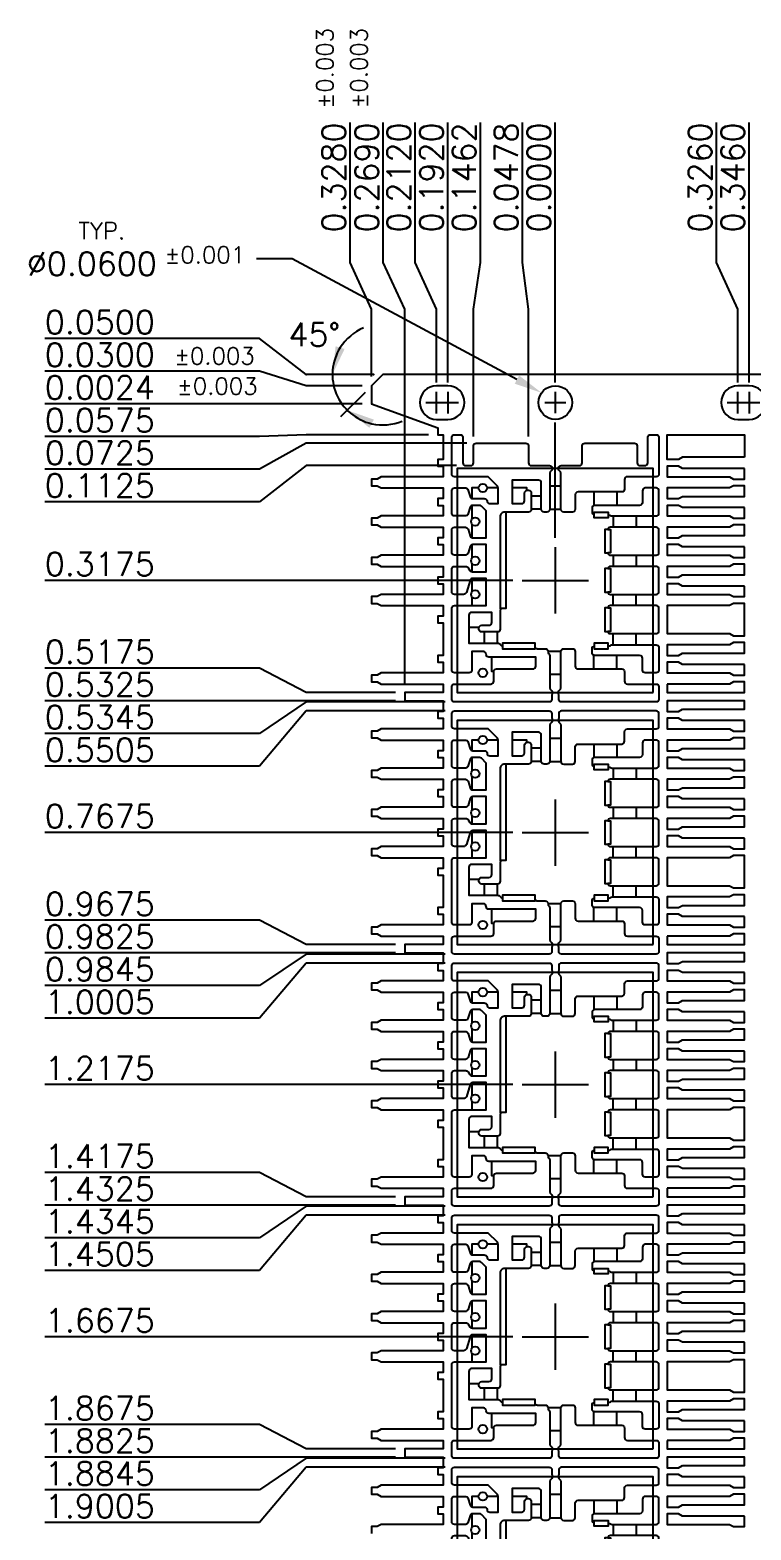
# Model space of a CAD drawing. Extents: x 32 to 268, y 59 to 388.
# Drawn here: x 40.7 to 118, y 227.4 to 388 of the extents above; entities that cross this region are included whole.
import ezdxf
from ezdxf.enums import TextEntityAlignment as Align
from ezdxf.lldxf.tags import DXFTag

# ---------------------------------------------------------------- set-up
doc = ezdxf.new("R2010")
doc.units = 0
doc.header["$LTSCALE"] = 8
doc.header["$MEASUREMENT"] = 0
for name, color, linetype in [('CEN', 2, 'CENTER'), ('COIN-LINE', 4, 'Continuous'), ('DIM', 7, 'Continuous'), ('LF-LINE', 1, 'Continuous'), ('PKG-OUT', 3, 'HIDDEN')]:
    doc.layers.add(name, color=color, linetype=linetype)
doc.styles.add('SIMPLEX', font='SIMPLEX.shx', dxfattribs={"height": 3})
tags = doc.linetypes.add('CENTER', pattern=[2, 1.25, -0.25, 0.25, -0.25]).pattern_tags.tags
tags[10:11] = [DXFTag(74, 4), DXFTag(75, 0), DXFTag(340, '0'), DXFTag(46, 1.0), DXFTag(50, 0.0), DXFTag(44, 0.0), DXFTag(45, 0.0)]
tags[8:9] = [DXFTag(74, 4), DXFTag(75, 0), DXFTag(340, '0'), DXFTag(46, 1.0), DXFTag(50, 0.0), DXFTag(44, 0.0), DXFTag(45, 0.0)]
tags[6:7] = [DXFTag(74, 4), DXFTag(75, 0), DXFTag(340, '0'), DXFTag(46, 1.0), DXFTag(50, 0.0), DXFTag(44, 0.0), DXFTag(45, 0.0)]
tags[4:5] = [DXFTag(74, 4), DXFTag(75, 0), DXFTag(340, '0'), DXFTag(46, 1.0), DXFTag(50, 0.0), DXFTag(44, 0.0), DXFTag(45, 0.0)]
tags = doc.linetypes.add('HIDDEN', pattern=[0.375, 0.25, -0.125]).pattern_tags.tags
tags[6:7] = [DXFTag(74, 4), DXFTag(75, 0), DXFTag(340, '0'), DXFTag(46, 1.0), DXFTag(50, 0.0), DXFTag(44, 0.0), DXFTag(45, 0.0)]
tags[4:5] = [DXFTag(74, 4), DXFTag(75, 0), DXFTag(340, '0'), DXFTag(46, 1.0), DXFTag(50, 0.0), DXFTag(44, 0.0), DXFTag(45, 0.0)]

# ---------------------------------------------------------------- blocks, each defined once
blk = doc.blocks.new('INT1')
for p, q in [((0.01, 0.1681), (-0.01, 0.1681)), ((-0.025, 0.1505), (-0.043, 0.1505)), ((0.0685, 0.158), (0.0685, 0.1336)), ((0.1096, 0.158), (0.1096, 0.134)), ((-0.025, 0.127), (-0.043, 0.127)), ((-0.01, 0.127), (0.01, 0.127)), ((0.1035, 0.115), (0.1035, 0.095)), ((0.1446, 0.115), (0.1446, 0.095)), ((0.1035, 0.045), (0.1035, 0.025)), ((0.1446, 0.045), (0.1446, 0.025)), ((0.1035, -0.045), (0.1035, -0.025)), ((0.1446, -0.045), (0.1446, -0.025)), ((-0.127, -0.092), (-0.127, -0.112)), ((-0.1035, -0.112), (-0.1035, -0.092)), ((0.1035, -0.115), (0.1035, -0.095)), ((0.1446, -0.115), (0.1446, -0.095)), ((-0.1235, -0.132), (-0.1235, -0.132)), ((0.01, -0.127), (-0.013, -0.127)), ((0.0685, -0.158), (0.0685, -0.1336)), ((0.1096, -0.158), (0.1096, -0.134)), ((0.01, -0.1681), (-0.01, -0.1681))]:
    blk.add_line(p, q)
for points in [[(-0.048, 0.122), (-0.0905, 0.122, 0.414214), (-0.0985, 0.114), (-0.0985, -0.05), (-0.096, -0.05, 0.267949), (-0.0985, -0.0543), (-0.0985, -0.087, -0.414214), (-0.1035, -0.092), (-0.1315, -0.092, -0.414214), (-0.1365, -0.087), (-0.1365, -0.085, -0.414214), (-0.1315, -0.08), (-0.1185, -0.08, 0.414214), (-0.1135, -0.075), (-0.1135, -0.057), (-0.1495, -0.057, 0.414214), (-0.1545, -0.062), (-0.1545, -0.112), (-0.1028, -0.112, -0.267949), (-0.0985, -0.1145, 0.250321), (-0.0945, -0.117), (-0.0945, -0.122), (-0.036, -0.122), (-0.036, -0.1195, 0.267949), (-0.0317, -0.122), (-0.018, -0.122, -0.414214), (-0.013, -0.127), (-0.013, -0.1299, -0.298217), (-0.01, -0.1345), (-0.01, -0.1915, 0.261728), (-0.0076, -0.1957, -0.3726), (-0.0056, -0.202, 0.101021), (-0.006, -0.2039), (-0.006, -0.212, -0.414214), (-0.011, -0.217), (-0.18, -0.217, -0.414214), (-0.185, -0.212), (-0.185, -0.19, -0.414214), (-0.18, -0.185), (-0.115, -0.185, 0.414214), (-0.11, -0.18), (-0.11, -0.163, -0.414214), (-0.105, -0.158), (-0.04, -0.158, 0.414214), (-0.035, -0.153), (-0.035, -0.137), (-0.1185, -0.137, -0.414214), (-0.1235, -0.132, 0.414214), (-0.1285, -0.127), (-0.149, -0.127), (-0.149, -0.16, -0.414214), (-0.154, -0.165), (-0.18, -0.165, -0.414214), (-0.185, -0.16), (-0.185, -0.05, -0.414214), (-0.18, -0.045), (-0.1235, -0.045), (-0.1235, 0.0035), (-0.1473, 0.0035, 0.32721), (-0.1521, 0), (-0.1589, -0.0215, -0.32721), (-0.1637, -0.025), (-0.18, -0.025, -0.414214), (-0.185, -0.02), (-0.185, 0.02, -0.414214), (-0.18, 0.025), (-0.1598, 0.025, -0.257335), (-0.1555, 0.0227), (-0.1525, 0.0178, 0.257335), (-0.1482, 0.0155), (-0.1235, 0.0155), (-0.1235, 0.064), (-0.1473, 0.064, 0.32721), (-0.1521, 0.0605), (-0.1559, 0.0485, -0.32721), (-0.1607, 0.045), (-0.18, 0.045, -0.414214), (-0.185, 0.05), (-0.185, 0.09, -0.414214), (-0.18, 0.095), (-0.1607, 0.095, -0.32721), (-0.1559, 0.0915), (-0.1521, 0.0795, 0.32721), (-0.1473, 0.076), (-0.1235, 0.076), (-0.1235, 0.124), (-0.132, 0.1325, 0.198912), (-0.1356, 0.134), (-0.1473, 0.134, 0.32721), (-0.1521, 0.1305), (-0.1561, 0.1178, -0.32721), (-0.1599, 0.115), (-0.18, 0.115, -0.414214), (-0.185, 0.12), (-0.185, 0.16, -0.414214), (-0.18, 0.165), (-0.1599, 0.165, -0.32721), (-0.1561, 0.1622), (-0.1521, 0.1495, 0.32721), (-0.1473, 0.146), (-0.127, 0.146, -0.38517), (-0.122, 0.1415, 0.38517), (-0.117, 0.137), (-0.102, 0.137), (-0.102, 0.1649, 0.198912), (-0.1035, 0.1685), (-0.12, 0.185), (-0.18, 0.185, -0.414214), (-0.185, 0.19), (-0.185, 0.255, -0.414214), (-0.18, 0.26), (-0.17, 0.26, -0.414214), (-0.165, 0.255), (-0.165, 0.21, 0.414214), (-0.16, 0.205), (-0.1512, 0.205, 0.414214), (-0.1462, 0.21), (-0.1462, 0.24, -0.414214), (-0.1412, 0.245), (-0.0528, 0.245, -0.414214), (-0.0478, 0.24), (-0.0478, 0.21, 0.414214), (-0.0428, 0.205), (-0.0102, 0.205, -0.758132), (-0.0076, 0.1957, 0.261728), (-0.01, 0.1915), (-0.01, 0.127, -0.414214), (-0.015, 0.122), (-0.02, 0.122, -0.414214), (-0.025, 0.127), (-0.025, 0.174, 0.414214), (-0.03, 0.179), (-0.077, 0.179), (-0.077, 0.137), (-0.06, 0.137, 0.414214), (-0.055, 0.142), (-0.055, 0.156, -0.414214), (-0.05, 0.161), (-0.048, 0.161, -0.414214), (-0.043, 0.156), (-0.043, 0.127, -0.414214)], [(0.1606, 0.165, 0.414214), (0.1556, 0.16), (0.1556, 0.139, -0.414214), (0.1506, 0.134), (0.0705, 0.134, 0.414214), (0.0655, 0.129), (0.0655, 0.122, 0.356394), (0.0695, 0.1171), (0.0695, 0.122), (0.0945, 0.122), (0.0945, 0.117), (0.0955, 0.117, -0.162278), (0.0985, 0.116, 0.162278), (0.1015, 0.115), (0.18, 0.115, 0.414214), (0.185, 0.12), (0.185, 0.16, 0.414214), (0.18, 0.165)], [(0.0984, 0.095, 0.356394), (0.0935, 0.091), (0.0985, 0.091), (0.0985, 0.049), (0.0935, 0.049, 0.356394), (0.0984, 0.045), (0.18, 0.045, 0.414214), (0.185, 0.05), (0.185, 0.09, 0.414214), (0.18, 0.095)], [(0.0984, 0.025, 0.356394), (0.0935, 0.021), (0.0985, 0.021), (0.0985, -0.021), (0.0935, -0.021, 0.356394), (0.0984, -0.025), (0.18, -0.025, 0.414214), (0.185, -0.02), (0.185, 0.02, 0.414214), (0.18, 0.025)], [(0.0984, -0.045, 0.356394), (0.0935, -0.049), (0.0985, -0.049), (0.0985, -0.091), (0.0935, -0.091, 0.356394), (0.0984, -0.095), (0.18, -0.095, 0.414214), (0.185, -0.09), (0.185, -0.05, 0.414214), (0.18, -0.045)], [(0.1606, -0.165, -0.414214), (0.1556, -0.16), (0.1556, -0.139, 0.414214), (0.1506, -0.134), (0.0705, -0.134, -0.414214), (0.0655, -0.129), (0.0655, -0.122, -0.356394), (0.0695, -0.1171), (0.0695, -0.122), (0.0945, -0.122), (0.0945, -0.117), (0.0955, -0.117, 0.162278), (0.0985, -0.116, -0.162278), (0.1015, -0.115), (0.18, -0.115, -0.414214), (0.185, -0.12), (0.185, -0.16, -0.414214), (0.18, -0.165)]]:
    blk.add_lwpolyline(points, format="xyb", close=True)
for points in [[(0.0076, 0.1957, -0.758132), (0.0102, 0.205), (0.0428, 0.205, 0.414214), (0.0478, 0.21), (0.0478, 0.24, -0.414214), (0.0528, 0.245), (0.1412, 0.245, -0.414214), (0.1462, 0.24), (0.1462, 0.21, 0.414214), (0.1512, 0.205), (0.16, 0.205, 0.414214), (0.165, 0.21), (0.165, 0.255, -0.414214), (0.17, 0.26), (0.18, 0.26, -0.414214), (0.185, 0.255), (0.185, 0.19, -0.414214), (0.18, 0.185), (0.1286, 0.185, 0.414214), (0.1236, 0.18), (0.1236, 0.163, -0.414214), (0.1186, 0.158), (0.0405, 0.158, 0.414214), (0.0355, 0.153), (0.0355, 0.127, -0.414214), (0.0305, 0.122), (0.015, 0.122, -0.414214), (0.01, 0.127), (0.01, 0.1915, 0.261728), (0.0076, 0.1957)], [(0.0076, -0.1957, 0.261728), (0.01, -0.1915), (0.01, -0.127, -0.414214), (0.015, -0.122), (0.0305, -0.122, -0.414214), (0.0355, -0.127), (0.0355, -0.153, 0.414214), (0.0405, -0.158), (0.1186, -0.158, -0.414214), (0.1236, -0.163), (0.1236, -0.18, 0.414214), (0.1286, -0.185), (0.18, -0.185, -0.414214), (0.185, -0.19), (0.185, -0.212, -0.414214), (0.18, -0.217), (0.011, -0.217, -0.414214), (0.006, -0.212), (0.006, -0.2039, 0.101021), (0.0056, -0.202, -0.3726), (0.0076, -0.1957)]]:
    blk.add_lwpolyline(points, format="xyb")
for centre in [(-0.1295, 0.165), (-0.143, 0.105), (-0.143, 0.035), (-0.143, -0.025), (-0.1295, -0.165)]:
    blk.add_circle(centre, 0.0075)
at = {"layer": 'COIN-LINE'}
for p, q in [((-0.149, 0.1337), (-0.149, 0.1095)), ((-0.149, 0.1005), (-0.149, 0.0763)), ((-0.149, 0.0637), (-0.149, 0.0395)), ((-0.149, 0.0305), (-0.149, 0.0156)), ((-0.149, 0.0032), (-0.149, -0.0205)), ((-0.149, -0.0295), (-0.149, -0.045)), ((-0.1364, -0.084), (-0.1545, -0.084))]:
    blk.add_line(p, q, dxfattribs=at)
for points in [[(-0.137, 0.165), (-0.149, 0.165), (-0.149, 0.1463)], [(-0.102, 0.165), (-0.122, 0.165)], [(-0.051, 0.1609), (-0.051, 0.165), (-0.077, 0.165)], [(-0.114, -0.137), (-0.114, -0.162), (-0.1099, -0.162)]]:
    blk.add_lwpolyline(points, dxfattribs=at)
at = {"layer": 'PKG-OUT'}
blk.add_lwpolyline([(0.175, -0.2), (0.175, 0.2), (-0.175, 0.2), (-0.175, -0.2)], close=True, dxfattribs=at)
for points in [[(-0.0885, 0.122), (-0.0885, -0.05), (-0.096, -0.05)], [(0.0945, 0.117), (0.0945, 0.112), (0.0695, 0.112), (0.0695, 0.1171)], [(0.0935, 0.091), (0.0885, 0.091), (0.0885, 0.049), (0.0935, 0.049)], [(0.0935, 0.021), (0.0885, 0.021), (0.0885, -0.021), (0.0935, -0.021)], [(0.0935, -0.049), (0.0885, -0.049), (0.0885, -0.091), (0.0935, -0.091)], [(-0.036, -0.1195), (-0.036, -0.112), (-0.0945, -0.112), (-0.0945, -0.117)], [(0.0945, -0.117), (0.0945, -0.112), (0.0695, -0.112), (0.0695, -0.1171)]]:
    blk.add_lwpolyline(points, dxfattribs=at)
blk = doc.blocks.new('INT3')
for p, q in [((0.01, 0.1681), (-0.01, 0.1681)), ((-0.025, 0.1505), (-0.043, 0.1505)), ((0.0685, 0.158), (0.0685, 0.1336)), ((0.1096, 0.158), (0.1096, 0.134)), ((-0.025, 0.127), (-0.043, 0.127)), ((-0.01, 0.127), (0.01, 0.127)), ((0.1035, 0.115), (0.1035, 0.095)), ((0.1446, 0.115), (0.1446, 0.095)), ((0.1035, 0.045), (0.1035, 0.025)), ((0.1446, 0.045), (0.1446, 0.025)), ((0.1035, -0.045), (0.1035, -0.025)), ((0.1446, -0.045), (0.1446, -0.025)), ((-0.127, -0.092), (-0.127, -0.112)), ((-0.1035, -0.112), (-0.1035, -0.092)), ((0.1035, -0.115), (0.1035, -0.095)), ((0.1446, -0.115), (0.1446, -0.095)), ((0.01, -0.127), (-0.013, -0.127)), ((0.0685, -0.158), (0.0685, -0.1336)), ((0.1096, -0.158), (0.1096, -0.134)), ((0.01, -0.1681), (-0.01, -0.1681))]:
    blk.add_line(p, q)
for points in [[(-0.0905, 0.122, 0.414214), (-0.0985, 0.114), (-0.0985, -0.05), (-0.096, -0.05, 0.267949), (-0.0985, -0.0543), (-0.0985, -0.087, -0.414214), (-0.1035, -0.092), (-0.1315, -0.092, -0.414214), (-0.1365, -0.087), (-0.1365, -0.085, -0.414214), (-0.1315, -0.08), (-0.1185, -0.08, 0.414214), (-0.1135, -0.075), (-0.1135, -0.057), (-0.1495, -0.057, 0.414214), (-0.1545, -0.062), (-0.1545, -0.112), (-0.1028, -0.112, -0.267949), (-0.0985, -0.1145, 0.250321), (-0.0945, -0.117), (-0.0945, -0.122), (-0.036, -0.122), (-0.036, -0.1195, 0.267949), (-0.0317, -0.122), (-0.018, -0.122, -0.414214), (-0.013, -0.127), (-0.013, -0.1299, -0.298217), (-0.01, -0.1345), (-0.01, -0.1915, 0.261728), (-0.0076, -0.1957, -0.3726), (-0.0056, -0.202, 0.101021), (-0.006, -0.2039), (-0.006, -0.212, -0.414214), (-0.011, -0.217), (-0.18, -0.217, -0.414214), (-0.185, -0.212), (-0.185, -0.19, -0.414214), (-0.18, -0.185), (-0.115, -0.185, 0.414214), (-0.11, -0.18), (-0.11, -0.163, -0.414214), (-0.105, -0.158), (-0.04, -0.158, 0.414214), (-0.035, -0.153), (-0.035, -0.137), (-0.1185, -0.137, -0.414214), (-0.1235, -0.132), (-0.1235, -0.132, 0.414214), (-0.1285, -0.127), (-0.149, -0.127), (-0.149, -0.16, -0.414214), (-0.154, -0.165), (-0.18, -0.165, -0.414214), (-0.185, -0.16), (-0.185, -0.05, -0.414214), (-0.18, -0.045), (-0.1235, -0.045), (-0.1235, 0.0035), (-0.1473, 0.0035, 0.32721), (-0.1521, 0), (-0.1589, -0.0215, -0.32721), (-0.1637, -0.025), (-0.18, -0.025, -0.414214), (-0.185, -0.02), (-0.185, 0.02, -0.414214), (-0.18, 0.025), (-0.1598, 0.025, -0.257335), (-0.1555, 0.0227), (-0.1525, 0.0178, 0.257335), (-0.1482, 0.0155), (-0.1235, 0.0155), (-0.1235, 0.064), (-0.1473, 0.064, 0.32721), (-0.1521, 0.0605), (-0.1559, 0.0485, -0.32721), (-0.1607, 0.045), (-0.18, 0.045, -0.414214), (-0.185, 0.05), (-0.185, 0.09, -0.414214), (-0.18, 0.095), (-0.1607, 0.095, -0.32721), (-0.1559, 0.0915), (-0.1521, 0.0795, 0.32721), (-0.1473, 0.076), (-0.1235, 0.076), (-0.1235, 0.124), (-0.132, 0.1325, 0.198912), (-0.1356, 0.134), (-0.1473, 0.134, 0.32721), (-0.1521, 0.1305), (-0.1561, 0.1178, -0.32721), (-0.1599, 0.115), (-0.18, 0.115, -0.414214), (-0.185, 0.12), (-0.185, 0.16, -0.414214), (-0.18, 0.165), (-0.1599, 0.165, -0.32721), (-0.1561, 0.1622), (-0.1521, 0.1495, 0.32721), (-0.1473, 0.146), (-0.127, 0.146, -0.38517), (-0.122, 0.1415, 0.38517), (-0.117, 0.137), (-0.102, 0.137), (-0.102, 0.1649, 0.198912), (-0.1035, 0.1685), (-0.12, 0.185), (-0.18, 0.185, -0.414214), (-0.185, 0.19), (-0.185, 0.212, -0.414214), (-0.18, 0.217), (-0.011, 0.217, -0.414214), (-0.006, 0.212), (-0.006, 0.2039, 0.101021), (-0.0056, 0.202, -0.3726), (-0.0076, 0.1957, 0.261728), (-0.01, 0.1915), (-0.01, 0.127, -0.414214), (-0.015, 0.122), (-0.02, 0.122, -0.414214), (-0.025, 0.127), (-0.025, 0.174, 0.414214), (-0.03, 0.179), (-0.077, 0.179), (-0.077, 0.137), (-0.06, 0.137, 0.414214), (-0.055, 0.142), (-0.055, 0.156, -0.414214), (-0.05, 0.161), (-0.048, 0.161, -0.414214), (-0.043, 0.156), (-0.043, 0.127, -0.414214), (-0.048, 0.122)], [(0.1606, 0.165, 0.414214), (0.1556, 0.16), (0.1556, 0.139, -0.414214), (0.1506, 0.134), (0.0705, 0.134, 0.414214), (0.0655, 0.129), (0.0655, 0.122, 0.356394), (0.0695, 0.1171), (0.0695, 0.122), (0.0945, 0.122), (0.0945, 0.117), (0.0955, 0.117, -0.162278), (0.0985, 0.116, 0.162278), (0.1015, 0.115), (0.18, 0.115, 0.414214), (0.185, 0.12), (0.185, 0.16, 0.414214), (0.18, 0.165)], [(0.185, 0.05), (0.185, 0.09, 0.414214), (0.18, 0.095), (0.0984, 0.095, 0.356394), (0.0935, 0.091), (0.0985, 0.091), (0.0985, 0.049), (0.0935, 0.049, 0.356394), (0.0984, 0.045), (0.18, 0.045, 0.414214)], [(0.0984, -0.025), (0.18, -0.025, 0.414214), (0.185, -0.02), (0.185, 0.02, 0.414214), (0.18, 0.025), (0.0984, 0.025, 0.356394), (0.0935, 0.021), (0.0985, 0.021), (0.0985, -0.021), (0.0935, -0.021, 0.356394)], [(0.0984, -0.095), (0.18, -0.095, 0.414214), (0.185, -0.09), (0.185, -0.05, 0.414214), (0.18, -0.045), (0.0984, -0.045, 0.356394), (0.0935, -0.049), (0.0985, -0.049), (0.0985, -0.091), (0.0935, -0.091, 0.356394)], [(0.1606, -0.165, -0.414214), (0.1556, -0.16), (0.1556, -0.139, 0.414214), (0.1506, -0.134), (0.0705, -0.134, -0.414214), (0.0655, -0.129), (0.0655, -0.122, -0.356394), (0.0695, -0.1171), (0.0695, -0.122), (0.0945, -0.122), (0.0945, -0.117), (0.0955, -0.117, 0.162278), (0.0985, -0.116, -0.162278), (0.1015, -0.115), (0.18, -0.115, -0.414214), (0.185, -0.12), (0.185, -0.16, -0.414214), (0.18, -0.165)]]:
    blk.add_lwpolyline(points, format="xyb", close=True)
for points in [[(0.0076, 0.1957, -0.261728), (0.01, 0.1915), (0.01, 0.127, 0.414214), (0.015, 0.122), (0.0305, 0.122, 0.414214), (0.0355, 0.127), (0.0355, 0.153, -0.414214), (0.0405, 0.158), (0.1186, 0.158, 0.414214), (0.1236, 0.163), (0.1236, 0.18, -0.414214), (0.1286, 0.185), (0.18, 0.185, 0.414214), (0.185, 0.19), (0.185, 0.212, 0.414214), (0.18, 0.217), (0.011, 0.217, 0.414214), (0.006, 0.212), (0.006, 0.2039, -0.101021), (0.0056, 0.202, 0.3726), (0.0076, 0.1957)], [(0.0076, -0.1957, 0.261728), (0.01, -0.1915), (0.01, -0.127, -0.414214), (0.015, -0.122), (0.0305, -0.122, -0.414214), (0.0355, -0.127), (0.0355, -0.153, 0.414214), (0.0405, -0.158), (0.1186, -0.158, -0.414214), (0.1236, -0.163), (0.1236, -0.18, 0.414214), (0.1286, -0.185), (0.18, -0.185, -0.414214), (0.185, -0.19), (0.185, -0.212, -0.414214), (0.18, -0.217), (0.011, -0.217, -0.414214), (0.006, -0.212), (0.006, -0.2039, 0.101021), (0.0056, -0.202, -0.3726), (0.0076, -0.1957)]]:
    blk.add_lwpolyline(points, format="xyb")
for centre in [(-0.1295, 0.165), (-0.143, 0.105), (-0.143, 0.035), (-0.143, -0.025), (-0.1295, -0.165)]:
    blk.add_circle(centre, 0.0075)
at = {"layer": 'COIN-LINE'}
for p, q in [((-0.149, 0.1337), (-0.149, 0.1095)), ((-0.149, 0.1005), (-0.149, 0.0763)), ((-0.149, 0.0637), (-0.149, 0.0395)), ((-0.149, 0.0305), (-0.149, 0.0156)), ((-0.149, 0.0032), (-0.149, -0.0205)), ((-0.149, -0.0295), (-0.149, -0.045)), ((-0.1364, -0.084), (-0.1545, -0.084))]:
    blk.add_line(p, q, dxfattribs=at)
for points in [[(-0.137, 0.165), (-0.149, 0.165), (-0.149, 0.1463)], [(-0.102, 0.165), (-0.122, 0.165)], [(-0.051, 0.1609), (-0.051, 0.165), (-0.077, 0.165)], [(-0.114, -0.137), (-0.114, -0.162), (-0.1099, -0.162)]]:
    blk.add_lwpolyline(points, dxfattribs=at)
at = {"layer": 'PKG-OUT'}
blk.add_lwpolyline([(0.175, -0.2), (0.175, 0.2), (-0.175, 0.2), (-0.175, -0.2)], close=True, dxfattribs=at)
for points in [[(-0.0885, 0.122), (-0.0885, -0.05), (-0.096, -0.05)], [(0.0945, 0.117), (0.0945, 0.112), (0.0695, 0.112), (0.0695, 0.1171)], [(0.0935, 0.091), (0.0885, 0.091), (0.0885, 0.049), (0.0935, 0.049)], [(0.0935, 0.021), (0.0885, 0.021), (0.0885, -0.021), (0.0935, -0.021)], [(0.0935, -0.049), (0.0885, -0.049), (0.0885, -0.091), (0.0935, -0.091)], [(-0.036, -0.1195), (-0.036, -0.112), (-0.0945, -0.112), (-0.0945, -0.117)], [(0.0945, -0.117), (0.0945, -0.112), (0.0695, -0.112), (0.0695, -0.1171)]]:
    blk.add_lwpolyline(points, dxfattribs=at)

msp = doc.modelspace()

# ---------------------------------------------------------------- linework, layer by layer
for points in [[(117.27, 342.27), (110.61, 342.27), (110.19, 342.03), (108.99, 342.03), (108.99, 344.67), (117.27, 344.67)], [(117.27, 341.07), (110.61, 341.07), (110.19, 341.31), (108.99, 341.31), (108.99, 340.17), (115.65, 340.17), (116.07, 339.93), (117.27, 339.93)], [(116.07, 339.21), (115.65, 338.97), (108.99, 338.97), (108.99, 337.83), (110.19, 337.83), (110.61, 338.07), (117.27, 338.07), (117.27, 339.21)], [(117.27, 336.87), (110.61, 336.87), (110.19, 337.11), (108.99, 337.11), (108.99, 335.97), (115.65, 335.97), (116.07, 335.73), (117.27, 335.73)], [(116.07, 335.01), (115.65, 334.77), (108.99, 334.77), (108.99, 333.63), (110.19, 333.63), (110.61, 333.87), (117.27, 333.87), (117.27, 335.01)], [(117.27, 332.67), (110.61, 332.67), (110.19, 332.91), (108.99, 332.91), (108.99, 331.77), (115.65, 331.77), (116.07, 331.53), (117.27, 331.53)], [(116.07, 330.81), (115.65, 330.57), (108.99, 330.57), (108.99, 329.43), (110.19, 329.43), (110.61, 329.67), (117.27, 329.67), (117.27, 330.81)], [(117.27, 328.47), (110.61, 328.47), (110.19, 328.71), (108.99, 328.71), (108.99, 327.57), (115.65, 327.57), (116.07, 327.33), (117.27, 327.33)], [(115.65, 326.37), (108.99, 326.37), (108.99, 323.37), (115.65, 323.37), (116.07, 323.13), (117.27, 323.13), (117.27, 326.61), (116.07, 326.61)], [(116.07, 322.41), (115.65, 322.17), (108.99, 322.17), (108.99, 321.03), (110.19, 321.03), (110.61, 321.27), (117.27, 321.27), (117.27, 322.41)], [(117.27, 320.07), (110.61, 320.07), (110.19, 320.31), (108.99, 320.31), (108.99, 319.17), (115.65, 319.17), (116.07, 318.93), (117.27, 318.93)], [(108.99, 317.97), (108.99, 317.07), (117.27, 317.07), (117.27, 318.21), (116.07, 318.21), (115.65, 317.97)], [(110.61, 315.27), (117.27, 315.27), (117.27, 316.17), (108.99, 316.17), (108.99, 315.03), (110.19, 315.03)], [(117.27, 314.07), (110.61, 314.07), (110.19, 314.31), (108.99, 314.31), (108.99, 313.17), (115.65, 313.17), (116.07, 312.93), (117.27, 312.93)], [(116.07, 312.21), (115.65, 311.97), (108.99, 311.97), (108.99, 310.83), (110.19, 310.83), (110.61, 311.07), (117.27, 311.07), (117.27, 312.21)], [(117.27, 309.87), (110.61, 309.87), (110.19, 310.11), (108.99, 310.11), (108.99, 308.97), (115.65, 308.97), (116.07, 308.73), (117.27, 308.73)], [(116.07, 308.01), (115.65, 307.77), (108.99, 307.77), (108.99, 306.63), (110.19, 306.63), (110.61, 306.87), (117.27, 306.87), (117.27, 308.01)], [(117.27, 305.67), (110.61, 305.67), (110.19, 305.91), (108.99, 305.91), (108.99, 304.77), (115.65, 304.77), (116.07, 304.53), (117.27, 304.53)], [(116.07, 303.81), (115.65, 303.57), (108.99, 303.57), (108.99, 302.43), (110.19, 302.43), (110.61, 302.67), (117.27, 302.67), (117.27, 303.81)], [(117.27, 301.47), (110.61, 301.47), (110.19, 301.71), (108.99, 301.71), (108.99, 300.57), (115.65, 300.57), (116.07, 300.33), (117.27, 300.33)], [(115.65, 299.37), (108.99, 299.37), (108.99, 296.37), (115.65, 296.37), (116.07, 296.13), (117.27, 296.13), (117.27, 299.61), (116.07, 299.61)], [(116.07, 295.41), (115.65, 295.17), (108.99, 295.17), (108.99, 294.03), (110.19, 294.03), (110.61, 294.27), (117.27, 294.27), (117.27, 295.41)], [(117.27, 293.07), (110.61, 293.07), (110.19, 293.31), (108.99, 293.31), (108.99, 292.17), (115.65, 292.17), (116.07, 291.93), (117.27, 291.93)], [(108.99, 290.97), (108.99, 290.07), (117.27, 290.07), (117.27, 291.21), (116.07, 291.21), (115.65, 290.97)], [(110.61, 288.27), (117.27, 288.27), (117.27, 289.17), (108.99, 289.17), (108.99, 288.03), (110.19, 288.03)], [(117.27, 287.07), (110.61, 287.07), (110.19, 287.31), (108.99, 287.31), (108.99, 286.17), (115.65, 286.17), (116.07, 285.93), (117.27, 285.93)], [(116.07, 285.21), (115.65, 284.97), (108.99, 284.97), (108.99, 283.83), (110.19, 283.83), (110.61, 284.07), (117.27, 284.07), (117.27, 285.21)], [(117.27, 282.87), (110.61, 282.87), (110.19, 283.11), (108.99, 283.11), (108.99, 281.97), (115.65, 281.97), (116.07, 281.73), (117.27, 281.73)], [(116.07, 281.01), (115.65, 280.77), (108.99, 280.77), (108.99, 279.63), (110.19, 279.63), (110.61, 279.87), (117.27, 279.87), (117.27, 281.01)], [(117.27, 278.67), (110.61, 278.67), (110.19, 278.91), (108.99, 278.91), (108.99, 277.77), (115.65, 277.77), (116.07, 277.53), (117.27, 277.53)], [(116.07, 276.81), (115.65, 276.57), (108.99, 276.57), (108.99, 275.43), (110.19, 275.43), (110.61, 275.67), (117.27, 275.67), (117.27, 276.81)], [(117.27, 274.47), (110.61, 274.47), (110.19, 274.71), (108.99, 274.71), (108.99, 273.57), (115.65, 273.57), (116.07, 273.33), (117.27, 273.33)], [(115.65, 272.37), (108.99, 272.37), (108.99, 269.37), (115.65, 269.37), (116.07, 269.13), (117.27, 269.13), (117.27, 272.61), (116.07, 272.61)], [(116.07, 268.41), (115.65, 268.17), (108.99, 268.17), (108.99, 267.03), (110.19, 267.03), (110.61, 267.27), (117.27, 267.27), (117.27, 268.41)], [(117.27, 266.07), (110.61, 266.07), (110.19, 266.31), (108.99, 266.31), (108.99, 265.17), (115.65, 265.17), (116.07, 264.93), (117.27, 264.93)], [(108.99, 263.97), (108.99, 263.07), (117.27, 263.07), (117.27, 264.21), (116.07, 264.21), (115.65, 263.97)], [(110.61, 261.27), (117.27, 261.27), (117.27, 262.17), (108.99, 262.17), (108.99, 261.03), (110.19, 261.03)], [(117.27, 260.07), (110.61, 260.07), (110.19, 260.31), (108.99, 260.31), (108.99, 259.17), (115.65, 259.17), (116.07, 258.93), (117.27, 258.93)], [(116.07, 258.21), (115.65, 257.97), (108.99, 257.97), (108.99, 256.83), (110.19, 256.83), (110.61, 257.07), (117.27, 257.07), (117.27, 258.21)], [(117.27, 255.87), (110.61, 255.87), (110.19, 256.11), (108.99, 256.11), (108.99, 254.97), (115.65, 254.97), (116.07, 254.73), (117.27, 254.73)], [(116.07, 254.01), (115.65, 253.77), (108.99, 253.77), (108.99, 252.63), (110.19, 252.63), (110.61, 252.87), (117.27, 252.87), (117.27, 254.01)], [(117.27, 251.67), (110.61, 251.67), (110.19, 251.91), (108.99, 251.91), (108.99, 250.77), (115.65, 250.77), (116.07, 250.53), (117.27, 250.53)], [(116.07, 249.81), (115.65, 249.57), (108.99, 249.57), (108.99, 248.43), (110.19, 248.43), (110.61, 248.67), (117.27, 248.67), (117.27, 249.81)], [(117.27, 247.47), (110.61, 247.47), (110.19, 247.71), (108.99, 247.71), (108.99, 246.57), (115.65, 246.57), (116.07, 246.33), (117.27, 246.33)], [(115.65, 245.37), (108.99, 245.37), (108.99, 242.37), (115.65, 242.37), (116.07, 242.13), (117.27, 242.13), (117.27, 245.61), (116.07, 245.61)], [(116.07, 241.41), (115.65, 241.17), (108.99, 241.17), (108.99, 240.03), (110.19, 240.03), (110.61, 240.27), (117.27, 240.27), (117.27, 241.41)], [(117.27, 239.07), (110.61, 239.07), (110.19, 239.31), (108.99, 239.31), (108.99, 238.17), (115.65, 238.17), (116.07, 237.93), (117.27, 237.93)], [(108.99, 236.97), (108.99, 236.07), (117.27, 236.07), (117.27, 237.21), (116.07, 237.21), (115.65, 236.97)], [(110.61, 234.27), (117.27, 234.27), (117.27, 235.17), (108.99, 235.17), (108.99, 234.03), (110.19, 234.03)], [(117.27, 233.07), (110.61, 233.07), (110.19, 233.31), (108.99, 233.31), (108.99, 232.17), (115.65, 232.17), (116.07, 231.93), (117.27, 231.93)], [(116.07, 231.21), (115.65, 230.97), (108.99, 230.97), (108.99, 229.83), (110.19, 229.83), (110.61, 230.07), (117.27, 230.07), (117.27, 231.21)], [(117.27, 228.87), (110.61, 228.87), (110.19, 229.11), (108.99, 229.11), (108.99, 227.97), (115.65, 227.97), (116.07, 227.73), (117.27, 227.73)]]:
    msp.add_lwpolyline(points, close=True)
at = {"layer": 'CEN'}
for p, q in [((84.27, 346.96), (84.27, 349.28)), ((85.47, 349.28), (85.47, 346.96)), ((96.99, 349.25), (96.99, 346.99)), ((116.55, 346.96), (116.55, 349.28)), ((117.75, 349.28), (117.75, 346.96)), ((83.11, 348.12), (86.63, 348.12)), ((95.86, 348.12), (98.11, 348.12)), ((115.39, 348.12), (118.91, 348.12)), ((96.99, 332.62), (96.99, 325.52)), ((93.44, 329.07), (100.54, 329.07)), ((96.99, 305.62), (96.99, 298.52)), ((93.44, 302.07), (100.54, 302.07)), ((96.99, 278.62), (96.99, 271.52)), ((93.44, 275.07), (100.54, 275.07)), ((96.99, 251.62), (96.99, 244.52)), ((93.44, 248.07), (100.54, 248.07))]:
    msp.add_line(p, q, dxfattribs=at)
at = {"layer": 'COIN-LINE'}
for p, q in [((77.31, 358.12), (75.01, 363.12)), ((80.85, 358.12), (78.55, 363.12)), ((84.27, 358.12), (81.97, 363.12)), ((85.47, 358.12), (85.47, 363.12)), ((88.21, 358.12), (88.97, 363.12)), ((94.12, 358.12), (93.49, 363.12)), ((96.99, 358.12), (96.99, 363.12)), ((116.55, 358.12), (114.25, 363.12)), ((117.75, 358.12), (117.75, 363.12)), ((70.31, 351.12), (65.31, 354.98)), ((70.31, 349.92), (65.31, 351.48)), ((70.31, 347.98), (65.31, 347.98)), ((70.31, 344.67), (65.31, 344.48)), ((70.31, 343.77), (65.31, 340.98)), ((70.31, 341.37), (65.31, 337.48)), ((70.31, 329.07), (65.31, 329.07)), ((70.31, 317.07), (65.31, 319.67)), ((70.31, 316.17), (65.31, 316.17)), ((70.31, 316.05), (65.31, 312.67)), ((70.31, 315.09), (65.31, 309.17)), ((70.31, 302.07), (65.31, 302.07)), ((70.31, 290.07), (65.31, 292.67)), ((70.31, 289.17), (65.31, 289.17)), ((70.31, 289.05), (65.31, 285.67)), ((70.31, 288.09), (65.31, 282.17)), ((70.31, 275.07), (65.31, 275.07)), ((70.31, 263.07), (65.31, 265.67)), ((70.31, 262.17), (65.31, 262.17)), ((70.31, 262.05), (65.31, 258.67)), ((70.31, 261.09), (65.31, 255.17)), ((70.31, 248.07), (65.31, 248.07)), ((70.31, 236.07), (65.31, 238.67)), ((70.31, 235.17), (65.31, 235.17)), ((70.31, 235.05), (65.31, 231.67)), ((70.31, 234.09), (65.31, 228.17))]:
    msp.add_line(p, q, dxfattribs=at)
at = {"layer": 'DIM'}
for p, q in [((75.01, 363.12), (75.01, 378.12)), ((78.55, 363.12), (78.55, 378.12)), ((81.97, 363.12), (81.97, 378.12)), ((85.47, 363.12), (85.47, 378.12)), ((88.97, 363.12), (88.97, 378.12)), ((93.49, 363.12), (93.49, 378.12)), ((96.99, 363.12), (96.99, 378.12)), ((114.25, 363.12), (114.25, 378.12)), ((117.75, 363.12), (117.75, 378.12)), ((68.8, 363.51), (64.96, 363.51)), ((92.88, 350.58), (68.8, 363.51)), ((77.31, 350.92), (77.31, 358.12)), ((80.85, 318.07), (80.85, 358.12)), ((84.27, 350.28), (84.27, 358.12)), ((85.47, 350.28), (85.47, 358.12)), ((88.21, 344.47), (88.21, 358.12)), ((94.12, 344.47), (94.12, 358.12)), ((96.99, 350.25), (96.99, 358.12)), ((116.55, 350.28), (116.55, 358.12)), ((117.75, 350.28), (117.75, 358.12)), ((65.31, 354.98), (42.31, 354.98)), ((65.31, 351.48), (42.31, 351.48)), ((77.51, 351.12), (70.31, 351.12)), ((76.31, 349.92), (70.31, 349.92)), ((76.6, 349.21), (73.98, 346.59)), ((65.31, 347.98), (42.31, 347.98)), ((76.31, 347.98), (70.31, 347.98)), ((96.99, 333.62), (96.99, 345.99)), ((65.31, 344.48), (42.31, 344.48)), ((83.39, 344.67), (70.31, 344.67)), ((87.51, 343.77), (70.31, 343.77)), ((65.31, 340.98), (42.31, 340.98)), ((86.39, 341.37), (70.31, 341.37)), ((65.31, 337.48), (42.31, 337.48)), ((65.31, 329.07), (42.31, 329.07)), ((92.44, 329.07), (70.31, 329.07)), ((65.31, 319.67), (42.31, 319.67)), ((79.85, 317.07), (70.31, 317.07)), ((65.31, 316.17), (42.31, 316.17)), ((79.85, 316.17), (70.31, 316.17)), ((85.19, 316.05), (70.31, 316.05)), ((85.19, 315.09), (70.31, 315.09)), ((65.31, 312.67), (42.31, 312.67)), ((65.31, 309.17), (42.31, 309.17)), ((65.31, 302.07), (42.31, 302.07)), ((92.44, 302.07), (70.31, 302.07)), ((65.31, 292.67), (42.31, 292.67)), ((65.31, 289.17), (42.31, 289.17)), ((79.85, 290.07), (70.31, 290.07)), ((79.85, 289.17), (70.31, 289.17)), ((85.19, 289.05), (70.31, 289.05)), ((85.19, 288.09), (70.31, 288.09)), ((65.31, 285.67), (42.31, 285.67)), ((65.31, 282.17), (42.31, 282.17)), ((65.31, 275.07), (42.31, 275.07)), ((92.44, 275.07), (70.31, 275.07)), ((65.31, 265.67), (42.31, 265.67)), ((65.31, 262.17), (42.31, 262.17)), ((79.85, 263.07), (70.31, 263.07)), ((79.85, 262.17), (70.31, 262.17)), ((85.19, 262.05), (70.31, 262.05)), ((85.19, 261.09), (70.31, 261.09)), ((65.31, 258.67), (42.31, 258.67)), ((65.31, 255.17), (42.31, 255.17)), ((65.31, 248.07), (42.31, 248.07)), ((92.44, 248.07), (70.31, 248.07)), ((65.31, 238.67), (42.31, 238.67)), ((65.31, 235.17), (42.31, 235.17)), ((79.85, 236.07), (70.31, 236.07)), ((79.85, 235.17), (70.31, 235.17)), ((85.19, 235.05), (70.31, 235.05)), ((85.19, 234.09), (70.31, 234.09)), ((65.31, 231.67), (42.31, 231.67)), ((65.31, 228.17), (42.31, 228.17))]:
    msp.add_line(p, q, dxfattribs=at)
for start, end in [(112.5725, 147.7752), (147.7752, 257.2248), (257.2248, 292.4275)]:
    msp.add_arc((78.51, 351.12), 5.4, start, end, dxfattribs=at)
for p in [(70.31, 351.12), (77.51, 351.12)]:
    msp.add_point(p, dxfattribs=at)
for points in [[(73.1, 351.12), (73.45, 354.14), (74.41, 353.86)], [(95.52, 349.16), (93.11, 351.02), (92.64, 350.14)], [(74.69, 347.3), (77.55, 346.29), (77.07, 345.41)]]:
    msp.add_solid(points, dxfattribs=at)
at = {"layer": 'LF-LINE'}
msp.add_lwpolyline([(149.55, 351.12), (78.51, 351.12), (77.31, 349.92), (77.31, 347.98), (84.39, 345.4), (84.39, 344.67), (84.99, 344.67), (84.99, 342.03), (84.39, 342.03), (84.39, 341.31), (84.99, 341.31), (84.99, 340.17), (78.33, 340.17), (77.91, 339.93), (77.31, 339.93), (77.31, 339.21), (77.91, 339.21), (78.33, 338.97), (84.99, 338.97), (84.99, 337.83), (84.39, 337.83), (84.39, 337.11), (84.99, 337.11), (84.99, 335.97), (78.33, 335.97), (77.91, 335.73), (77.31, 335.73), (77.31, 335.01), (77.91, 335.01), (78.33, 334.77), (84.99, 334.77), (84.99, 333.63), (84.39, 333.63), (84.39, 332.91), (84.99, 332.91), (84.99, 331.77), (78.33, 331.77), (77.91, 331.53), (77.31, 331.53), (77.31, 330.81), (77.91, 330.81), (78.33, 330.57), (84.99, 330.57), (84.99, 329.43), (84.39, 329.43), (84.39, 328.71), (84.99, 328.71), (84.99, 327.57), (78.33, 327.57), (77.91, 327.33), (77.31, 327.33), (77.31, 326.61), (77.91, 326.61), (78.33, 326.37), (84.99, 326.37), (84.99, 325.23), (84.39, 325.23), (84.39, 324.51), (84.99, 324.51), (84.99, 321.03), (84.39, 321.03), (84.39, 320.31), (84.99, 320.31), (84.99, 319.17), (78.33, 319.17), (77.91, 318.93), (77.31, 318.93), (77.31, 318.21), (77.91, 318.21), (78.33, 317.97), (84.99, 317.97), (84.99, 317.07), (80.85, 317.07), (80.85, 316.17), (84.99, 316.17), (84.99, 315.03), (84.39, 315.03), (84.39, 314.31), (84.99, 314.31), (84.99, 313.17), (78.33, 313.17), (77.91, 312.93), (77.31, 312.93), (77.31, 312.21), (77.91, 312.21), (78.33, 311.97), (84.99, 311.97), (84.99, 310.83), (84.39, 310.83), (84.39, 310.11), (84.99, 310.11), (84.99, 308.97), (78.33, 308.97), (77.91, 308.73), (77.31, 308.73), (77.31, 308.01), (77.91, 308.01), (78.33, 307.77), (84.99, 307.77), (84.99, 306.63), (84.39, 306.63), (84.39, 305.91), (84.99, 305.91), (84.99, 304.77), (78.33, 304.77), (77.91, 304.53), (77.31, 304.53), (77.31, 303.81), (77.91, 303.81), (78.33, 303.57), (84.99, 303.57), (84.99, 302.43), (84.39, 302.43), (84.39, 301.71), (84.99, 301.71), (84.99, 300.57), (78.33, 300.57), (77.91, 300.33), (77.31, 300.33), (77.31, 299.61), (77.91, 299.61), (78.33, 299.37), (84.99, 299.37), (84.99, 298.23), (84.39, 298.23), (84.39, 297.51), (84.99, 297.51), (84.99, 294.03), (84.39, 294.03), (84.39, 293.31), (84.99, 293.31), (84.99, 292.17), (78.33, 292.17), (77.91, 291.93), (77.31, 291.93), (77.31, 291.21), (77.91, 291.21), (78.33, 290.97), (84.99, 290.97), (84.99, 290.07), (80.85, 290.07), (80.85, 289.17), (84.99, 289.17), (84.99, 288.03), (84.39, 288.03), (84.39, 287.31), (84.99, 287.31), (84.99, 286.17), (78.33, 286.17), (77.91, 285.93), (77.31, 285.93), (77.31, 285.21), (77.91, 285.21), (78.33, 284.97), (84.99, 284.97), (84.99, 283.83), (84.39, 283.83), (84.39, 283.11), (84.99, 283.11), (84.99, 281.97), (78.33, 281.97), (77.91, 281.73), (77.31, 281.73), (77.31, 281.01), (77.91, 281.01), (78.33, 280.77), (84.99, 280.77), (84.99, 279.63), (84.39, 279.63), (84.39, 278.91), (84.99, 278.91), (84.99, 277.77), (78.33, 277.77), (77.91, 277.53), (77.31, 277.53), (77.31, 276.81), (77.91, 276.81), (78.33, 276.57), (84.99, 276.57), (84.99, 275.43), (84.39, 275.43), (84.39, 274.71), (84.99, 274.71), (84.99, 273.57), (78.33, 273.57), (77.91, 273.33), (77.31, 273.33), (77.31, 272.61), (77.91, 272.61), (78.33, 272.37), (84.99, 272.37), (84.99, 271.23), (84.39, 271.23), (84.39, 270.51), (84.99, 270.51), (84.99, 267.03), (84.39, 267.03), (84.39, 266.31), (84.99, 266.31), (84.99, 265.17), (78.33, 265.17), (77.91, 264.93), (77.31, 264.93), (77.31, 264.21), (77.91, 264.21), (78.33, 263.97), (84.99, 263.97), (84.99, 263.07), (80.85, 263.07), (80.85, 262.17), (84.99, 262.17), (84.99, 261.03), (84.39, 261.03), (84.39, 260.31), (84.99, 260.31), (84.99, 259.17), (78.33, 259.17), (77.91, 258.93), (77.31, 258.93), (77.31, 258.21), (77.91, 258.21), (78.33, 257.97), (84.99, 257.97), (84.99, 256.83), (84.39, 256.83), (84.39, 256.11), (84.99, 256.11), (84.99, 254.97), (78.33, 254.97), (77.91, 254.73), (77.31, 254.73), (77.31, 254.01), (77.91, 254.01), (78.33, 253.77), (84.99, 253.77), (84.99, 252.63), (84.39, 252.63), (84.39, 251.91), (84.99, 251.91), (84.99, 250.77), (78.33, 250.77), (77.91, 250.53), (77.31, 250.53), (77.31, 249.81), (77.91, 249.81), (78.33, 249.57), (84.99, 249.57), (84.99, 248.43), (84.39, 248.43), (84.39, 247.71), (84.99, 247.71), (84.99, 246.57), (78.33, 246.57), (77.91, 246.33), (77.31, 246.33), (77.31, 245.61), (77.91, 245.61), (78.33, 245.37), (84.99, 245.37), (84.99, 244.23), (84.39, 244.23), (84.39, 243.51), (84.99, 243.51), (84.99, 240.03), (84.39, 240.03), (84.39, 239.31), (84.99, 239.31), (84.99, 238.17), (78.33, 238.17), (77.91, 237.93), (77.31, 237.93), (77.31, 237.21), (77.91, 237.21), (78.33, 236.97), (84.99, 236.97), (84.99, 236.07), (80.85, 236.07), (80.85, 235.17), (84.99, 235.17), (84.99, 234.03), (84.39, 234.03), (84.39, 233.31), (84.99, 233.31), (84.99, 232.17), (78.33, 232.17), (77.91, 231.93), (77.31, 231.93), (77.31, 231.21), (77.91, 231.21), (78.33, 230.97), (84.99, 230.97), (84.99, 229.83), (84.39, 229.83), (84.39, 229.11), (84.99, 229.11), (84.99, 227.97), (78.33, 227.97), (77.91, 227.73), (77.31, 227.73), (77.31, 227.01)], dxfattribs=at)
for points in [[(84.27, 346.32), (85.47, 346.32, 1), (85.47, 349.92), (84.27, 349.92, 1)], [(116.55, 346.32), (117.75, 346.32, 1), (117.75, 349.92), (116.55, 349.92, 1)]]:
    msp.add_lwpolyline(points, format="xyb", close=True, dxfattribs=at)
msp.add_circle((96.99, 348.12), 1.8, dxfattribs=at)

# ---------------------------------------------------------------- block references
at = {"xscale": 60, "yscale": 60, "zscale": 60}
for name, p in [('INT1', (96.99, 329.07)), ('INT3', (96.99, 302.07)), ('INT3', (96.99, 275.07)), ('INT3', (96.99, 248.07)), ('INT3', (96.99, 221.07))]:
    msp.add_blockref(name, p, dxfattribs=at)

# ---------------------------------------------------------------- texts
at = {"layer": 'DIM', "style": 'SIMPLEX'}
for s, height, p in [('%%P0.003', 1.8, (73.2, 388.24)), ('%%P0.003', 1.8, (76.85, 388.25)), ('0.3280', 2.5, (74.51, 378.12)), ('0.2690', 2.5, (78.05, 378.12)), ('0.2120', 2.5, (81.47, 378.12)), ('0.1920', 2.5, (84.97, 378.12)), ('0.1462', 2.5, (88.47, 378.12)), ('0.0478', 2.5, (92.99, 378.12)), ('0.0000', 2.5, (96.49, 378.12)), ('0.3260', 2.5, (113.75, 378.12)), ('0.3460', 2.5, (117.25, 378.12))]:
    msp.add_text(s, height=height, rotation=90, dxfattribs=at).set_placement(p, align=Align.RIGHT)
for s, p in [('0.0500', (42.31, 355.48)), ('0.0300', (42.31, 351.98)), ('0.0024', (42.31, 348.48)), ('0.0575', (42.31, 344.98)), ('0.0725', (42.31, 341.48)), ('0.1125', (42.31, 337.98)), ('0.3175', (42.31, 329.57)), ('0.5175', (42.31, 320.17)), ('0.5325', (42.31, 316.67)), ('0.5345', (42.31, 313.17)), ('0.5505', (42.31, 309.67)), ('0.7675', (42.31, 302.57)), ('0.9675', (42.31, 293.17)), ('0.9825', (42.31, 289.67)), ('0.9845', (42.31, 286.17)), ('1.0005', (42.31, 282.67)), ('1.2175', (42.31, 275.57)), ('1.4175', (42.31, 266.17)), ('1.4325', (42.31, 262.67)), ('1.4345', (42.31, 259.17)), ('1.4505', (42.31, 255.67)), ('1.6675', (42.31, 248.57)), ('1.8675', (42.31, 239.17)), ('1.8825', (42.31, 235.67)), ('1.8845', (42.31, 232.17)), ('1.9005', (42.31, 228.67))]:
    msp.add_text(s, height=2.5, dxfattribs=at).set_placement(p)
for s, insert, char_height, attachment_point in [('TYP.', (50.91, 365.61), 1.8, 9), ('%%P0.001', (63.76, 363.03), 1.8, 9), ('%%C0.0600', (54.31, 361.73), 2.5, 9), ('\\A1;45%%d', (71.17, 355.4), 2.5, 5), ('%%P0.003', (64.79, 352.21), 1.8, 9), ('%%P0.003', (65.09, 348.98), 1.8, 9)]:
    msp.add_mtext(s, dxfattribs=dict(at, insert=insert, char_height=char_height, attachment_point=attachment_point))

doc.saveas('drawing.dxf')
